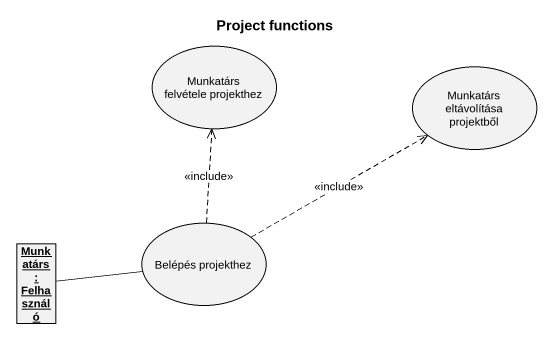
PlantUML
@startuml
title Project functions
allowmixing
hide circle
hide empty members
usecase "Munkatárs felvétele projekthez" as Munkatárs_felvétele
usecase "Munkatárs eltávolítása projektből" as Munkatárs_eltávolítása
usecase "Belépés projekthez" as Belépés_projekthez
object "Munkatárs : Felhasználó" as Munkatárs
Belépés_projekthez .up.> Munkatárs_felvétele : <<include>>
Belépés_projekthez .right.> Munkatárs_eltávolítása : <<include>>
Munkatárs -right- Belépés_projekthez
@enduml
